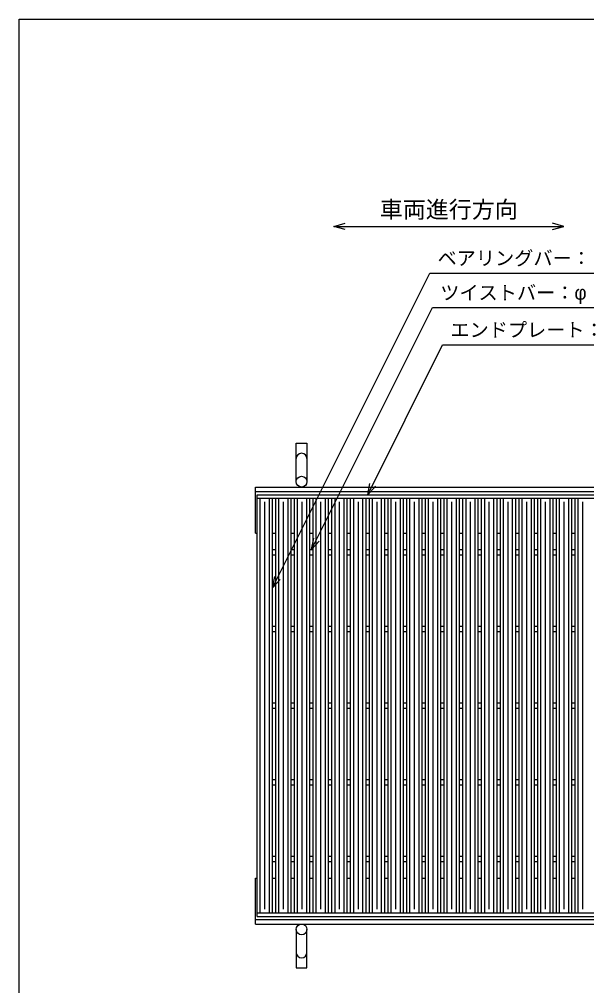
# Model space of a CAD drawing. Units: millimetres, scale not verified. Extents: x -1820 to 1731, y -1282 to 1054.
# Drawn here: x -1729 to -989, y -207 to 1054 of the extents above; entities that cross this region are included whole.
import ezdxf
from ezdxf.enums import TextEntityAlignment as Align

# ---------------------------------------------------------------- set-up
doc = ezdxf.new("R2010")
doc.units = ezdxf.units.MM
doc.header["$LTSCALE"] = 10
for name, color, linetype, lineweight in [('0_2', 150, 'Continuous', 25), ('16', 3, 'Continuous', 25), ('19', 6, 'Continuous', 25), ('22', 2, 'Continuous', 25)]:
    doc.layers.add(name, color=color, linetype=linetype, lineweight=lineweight)
doc.styles.add('ベクトル', font='')
doc.styles.get('ベクトル').set_extended_font_data('ベクトル')

msp = doc.modelspace()

# ---------------------------------------------------------------- linework, layer by layer
at = {"layer": '0_2'}
for p, q in [((-1729, -1146.5), (-1729, 1053.5)), ((-1729, 1053.5), (1731, 1053.5))]:
    msp.add_line(p, q, dxfattribs=at)
at = {"layer": '16'}
for p, q in [((-1419, 433.5), (-423, 433.5)), ((-1419, 429), (-1419, 433.5)), ((-1419, 429), (-423, 429)), ((-1419, -112), (-1419, 429)), ((-1419, 429), (-1399, 429)), ((-1415, -112), (-1415, 429)), ((-1403, -112), (-1403, 429)), ((-1399, -112), (-1399, 429)), ((-1394.6, -112), (-1394.6, 429)), ((-1394.6, 429), (-1374.6, 429)), ((-1390.6, -112), (-1390.6, 429)), ((-1378.6, -112), (-1378.6, 429)), ((-1374.6, -112), (-1374.6, 429)), ((-1370.2, -112), (-1370.2, 429)), ((-1370.2, 429), (-1350.2, 429)), ((-1366.2, -112), (-1366.2, 429)), ((-1354.2, -112), (-1354.2, 429)), ((-1350.2, -112), (-1350.2, 429)), ((-1345.8, -112), (-1345.8, 429)), ((-1345.8, 429), (-1325.8, 429)), ((-1341.8, -112), (-1341.8, 429)), ((-1329.8, -112), (-1329.8, 429)), ((-1325.8, -112), (-1325.8, 429)), ((-1321.4, -112), (-1321.4, 429)), ((-1321.4, 429), (-1301.4, 429)), ((-1317.4, -112), (-1317.4, 429)), ((-1305.4, -112), (-1305.4, 429)), ((-1301.4, -112), (-1301.4, 429)), ((-1297, -112), (-1297, 429)), ((-1297, 429), (-1277, 429)), ((-1293, -112), (-1293, 429)), ((-1281, -112), (-1281, 429)), ((-1277, -112), (-1277, 429)), ((-1272.6, -112), (-1272.6, 429)), ((-1272.6, 429), (-1252.6, 429)), ((-1268.6, -112), (-1268.6, 429)), ((-1256.6, -112), (-1256.6, 429)), ((-1252.6, -112), (-1252.6, 429)), ((-1248.2, -112), (-1248.2, 429)), ((-1248.2, 429), (-1228.2, 429)), ((-1244.2, -112), (-1244.2, 429)), ((-1232.2, -112), (-1232.2, 429)), ((-1228.2, -112), (-1228.2, 429)), ((-1223.8, -112), (-1223.8, 429)), ((-1223.8, 429), (-1203.8, 429)), ((-1219.8, -112), (-1219.8, 429)), ((-1207.8, -112), (-1207.8, 429)), ((-1203.8, -112), (-1203.8, 429)), ((-1199.4, -112), (-1199.4, 429)), ((-1199.4, 429), (-1179.4, 429)), ((-1195.4, -112), (-1195.4, 429)), ((-1183.4, -112), (-1183.4, 429)), ((-1179.4, -112), (-1179.4, 429)), ((-1175, -112), (-1175, 429)), ((-1175, 429), (-1155, 429)), ((-1171, -112), (-1171, 429)), ((-1159, -112), (-1159, 429)), ((-1155, -112), (-1155, 429)), ((-1150.6, -112), (-1150.6, 429)), ((-1150.6, 429), (-1130.6, 429)), ((-1146.6, -112), (-1146.6, 429)), ((-1134.6, -112), (-1134.6, 429)), ((-1130.6, -112), (-1130.6, 429)), ((-1126.2, -112), (-1126.2, 429)), ((-1126.2, 429), (-1106.2, 429)), ((-1122.2, -112), (-1122.2, 429)), ((-1110.2, -112), (-1110.2, 429)), ((-1106.2, -112), (-1106.2, 429)), ((-1101.8, -112), (-1101.8, 429)), ((-1101.8, 429), (-1081.8, 429)), ((-1097.8, -112), (-1097.8, 429)), ((-1085.8, -112), (-1085.8, 429)), ((-1081.8, -112), (-1081.8, 429)), ((-1077.4, -112), (-1077.4, 429)), ((-1077.4, 429), (-1057.4, 429)), ((-1073.4, -112), (-1073.4, 429)), ((-1061.4, -112), (-1061.4, 429)), ((-1057.4, -112), (-1057.4, 429)), ((-1053, -112), (-1053, 429)), ((-1053, 429), (-1033, 429)), ((-1049, -112), (-1049, 429)), ((-1037, -112), (-1037, 429)), ((-1033, -112), (-1033, 429)), ((-1028.6, -112), (-1028.6, 429)), ((-1028.6, 429), (-1008.6, 429)), ((-1024.6, -112), (-1024.6, 429)), ((-1012.6, -112), (-1012.6, 429)), ((-1008.6, -112), (-1008.6, 429)), ((-1004.2, -112), (-1004.2, 429)), ((-1004.2, 429), (-984.2, 429)), ((-1000.2, -112), (-1000.2, 429)), ((-1409, -107), (-1409, 424)), ((-1384.6, -107), (-1384.6, 424)), ((-1360.2, -107), (-1360.2, 424)), ((-1335.8, -107), (-1335.8, 424)), ((-1311.4, -107), (-1311.4, 424)), ((-1287, -107), (-1287, 424)), ((-1262.6, -107), (-1262.6, 424)), ((-1238.2, -107), (-1238.2, 424)), ((-1213.8, -107), (-1213.8, 424)), ((-1189.4, -107), (-1189.4, 424)), ((-1165, -107), (-1165, 424)), ((-1140.6, -107), (-1140.6, 424)), ((-1116.2, -107), (-1116.2, 424)), ((-1091.8, -107), (-1091.8, 424)), ((-1067.4, -107), (-1067.4, 424)), ((-1043, -107), (-1043, 424)), ((-1018.6, -107), (-1018.6, 424)), ((-994.2, -107), (-994.2, 424)), ((-1399, 362), (-1394.6, 362)), ((-1399, 355), (-1394.6, 355)), ((-1374.6, 362), (-1370.2, 362)), ((-1374.6, 355), (-1370.2, 355)), ((-1350.2, 362), (-1345.8, 362)), ((-1350.2, 355), (-1345.8, 355)), ((-1325.8, 362), (-1321.4, 362)), ((-1325.8, 355), (-1321.4, 355)), ((-1301.4, 362), (-1297, 362)), ((-1301.4, 355), (-1297, 355)), ((-1277, 362), (-1272.6, 362)), ((-1277, 355), (-1272.6, 355)), ((-1252.6, 362), (-1248.2, 362)), ((-1252.6, 355), (-1248.2, 355)), ((-1228.2, 362), (-1223.8, 362)), ((-1228.2, 355), (-1223.8, 355)), ((-1203.8, 362), (-1199.4, 362)), ((-1203.8, 355), (-1199.4, 355)), ((-1179.4, 362), (-1175, 362)), ((-1179.4, 355), (-1175, 355)), ((-1155, 362), (-1150.6, 362)), ((-1155, 355), (-1150.6, 355)), ((-1130.6, 362), (-1126.2, 362)), ((-1130.6, 355), (-1126.2, 355)), ((-1106.2, 362), (-1101.8, 362)), ((-1106.2, 355), (-1101.8, 355)), ((-1081.8, 362), (-1077.4, 362)), ((-1081.8, 355), (-1077.4, 355)), ((-1057.4, 362), (-1053, 362)), ((-1057.4, 355), (-1053, 355)), ((-1033, 362), (-1028.6, 362)), ((-1033, 355), (-1028.6, 355)), ((-1008.6, 362), (-1004.2, 362)), ((-1008.6, 355), (-1004.2, 355)), ((-1399, 262), (-1394.6, 262)), ((-1399, 255), (-1394.6, 255)), ((-1374.6, 262), (-1370.2, 262)), ((-1374.6, 255), (-1370.2, 255)), ((-1350.2, 262), (-1345.8, 262)), ((-1350.2, 255), (-1345.8, 255)), ((-1325.8, 262), (-1321.4, 262)), ((-1325.8, 255), (-1321.4, 255)), ((-1301.4, 262), (-1297, 262)), ((-1301.4, 255), (-1297, 255)), ((-1277, 262), (-1272.6, 262)), ((-1277, 255), (-1272.6, 255)), ((-1252.6, 262), (-1248.2, 262)), ((-1252.6, 255), (-1248.2, 255)), ((-1228.2, 262), (-1223.8, 262)), ((-1228.2, 255), (-1223.8, 255)), ((-1203.8, 262), (-1199.4, 262)), ((-1203.8, 255), (-1199.4, 255)), ((-1179.4, 262), (-1175, 262)), ((-1179.4, 255), (-1175, 255)), ((-1155, 262), (-1150.6, 262)), ((-1155, 255), (-1150.6, 255)), ((-1130.6, 262), (-1126.2, 262)), ((-1130.6, 255), (-1126.2, 255)), ((-1106.2, 262), (-1101.8, 262)), ((-1106.2, 255), (-1101.8, 255)), ((-1081.8, 262), (-1077.4, 262)), ((-1081.8, 255), (-1077.4, 255)), ((-1057.4, 262), (-1053, 262)), ((-1057.4, 255), (-1053, 255)), ((-1033, 262), (-1028.6, 262)), ((-1033, 255), (-1028.6, 255)), ((-1008.6, 262), (-1004.2, 262)), ((-1008.6, 255), (-1004.2, 255)), ((-1399, 162), (-1394.6, 162)), ((-1399, 155), (-1394.6, 155)), ((-1374.6, 162), (-1370.2, 162)), ((-1374.6, 155), (-1370.2, 155)), ((-1350.2, 162), (-1345.8, 162)), ((-1350.2, 155), (-1345.8, 155)), ((-1325.8, 162), (-1321.4, 162)), ((-1325.8, 155), (-1321.4, 155)), ((-1301.4, 162), (-1297, 162)), ((-1301.4, 155), (-1297, 155)), ((-1277, 162), (-1272.6, 162)), ((-1277, 155), (-1272.6, 155)), ((-1252.6, 162), (-1248.2, 162)), ((-1252.6, 155), (-1248.2, 155)), ((-1228.2, 162), (-1223.8, 162)), ((-1228.2, 155), (-1223.8, 155)), ((-1203.8, 162), (-1199.4, 162)), ((-1203.8, 155), (-1199.4, 155)), ((-1179.4, 162), (-1175, 162)), ((-1179.4, 155), (-1175, 155)), ((-1155, 162), (-1150.6, 162)), ((-1155, 155), (-1150.6, 155)), ((-1130.6, 162), (-1126.2, 162)), ((-1130.6, 155), (-1126.2, 155)), ((-1106.2, 162), (-1101.8, 162)), ((-1106.2, 155), (-1101.8, 155)), ((-1081.8, 162), (-1077.4, 162)), ((-1081.8, 155), (-1077.4, 155)), ((-1057.4, 162), (-1053, 162)), ((-1057.4, 155), (-1053, 155)), ((-1033, 162), (-1028.6, 162)), ((-1033, 155), (-1028.6, 155)), ((-1008.6, 162), (-1004.2, 162)), ((-1008.6, 155), (-1004.2, 155)), ((-1399, 62), (-1394.6, 62)), ((-1399, 55), (-1394.6, 55)), ((-1374.6, 62), (-1370.2, 62)), ((-1374.6, 55), (-1370.2, 55)), ((-1350.2, 62), (-1345.8, 62)), ((-1350.2, 55), (-1345.8, 55)), ((-1325.8, 62), (-1321.4, 62)), ((-1325.8, 55), (-1321.4, 55)), ((-1301.4, 62), (-1297, 62)), ((-1301.4, 55), (-1297, 55)), ((-1277, 62), (-1272.6, 62)), ((-1277, 55), (-1272.6, 55)), ((-1252.6, 62), (-1248.2, 62)), ((-1252.6, 55), (-1248.2, 55)), ((-1228.2, 62), (-1223.8, 62)), ((-1228.2, 55), (-1223.8, 55)), ((-1203.8, 62), (-1199.4, 62)), ((-1203.8, 55), (-1199.4, 55)), ((-1179.4, 62), (-1175, 62)), ((-1179.4, 55), (-1175, 55)), ((-1155, 62), (-1150.6, 62)), ((-1155, 55), (-1150.6, 55)), ((-1130.6, 62), (-1126.2, 62)), ((-1130.6, 55), (-1126.2, 55)), ((-1106.2, 62), (-1101.8, 62)), ((-1106.2, 55), (-1101.8, 55)), ((-1081.8, 62), (-1077.4, 62)), ((-1081.8, 55), (-1077.4, 55)), ((-1057.4, 62), (-1053, 62)), ((-1057.4, 55), (-1053, 55)), ((-1033, 62), (-1028.6, 62)), ((-1033, 55), (-1028.6, 55)), ((-1008.6, 62), (-1004.2, 62)), ((-1008.6, 55), (-1004.2, 55)), ((-1399, -38), (-1394.6, -38)), ((-1399, -45), (-1394.6, -45)), ((-1374.6, -38), (-1370.2, -38)), ((-1374.6, -45), (-1370.2, -45)), ((-1350.2, -38), (-1345.8, -38)), ((-1350.2, -45), (-1345.8, -45)), ((-1325.8, -38), (-1321.4, -38)), ((-1325.8, -45), (-1321.4, -45)), ((-1301.4, -38), (-1297, -38)), ((-1301.4, -45), (-1297, -45)), ((-1277, -38), (-1272.6, -38)), ((-1277, -45), (-1272.6, -45)), ((-1252.6, -38), (-1248.2, -38)), ((-1252.6, -45), (-1248.2, -45)), ((-1228.2, -38), (-1223.8, -38)), ((-1228.2, -45), (-1223.8, -45)), ((-1203.8, -38), (-1199.4, -38)), ((-1203.8, -45), (-1199.4, -45)), ((-1179.4, -38), (-1175, -38)), ((-1179.4, -45), (-1175, -45)), ((-1155, -38), (-1150.6, -38)), ((-1155, -45), (-1150.6, -45)), ((-1130.6, -38), (-1126.2, -38)), ((-1130.6, -45), (-1126.2, -45)), ((-1106.2, -38), (-1101.8, -38)), ((-1106.2, -45), (-1101.8, -45)), ((-1081.8, -38), (-1077.4, -38)), ((-1081.8, -45), (-1077.4, -45)), ((-1057.4, -38), (-1053, -38)), ((-1057.4, -45), (-1053, -45)), ((-1033, -38), (-1028.6, -38)), ((-1033, -45), (-1028.6, -45)), ((-1008.6, -38), (-1004.2, -38)), ((-1008.6, -45), (-1004.2, -45)), ((-1419, -112), (-423, -112)), ((-1419, -116.5), (-1419, -112)), ((-1419, -112), (-1399, -112)), ((-1394.6, -112), (-1374.6, -112)), ((-1370.2, -112), (-1350.2, -112)), ((-1345.8, -112), (-1325.8, -112)), ((-1321.4, -112), (-1301.4, -112)), ((-1297, -112), (-1277, -112)), ((-1272.6, -112), (-1252.6, -112)), ((-1248.2, -112), (-1228.2, -112)), ((-1223.8, -112), (-1203.8, -112)), ((-1199.4, -112), (-1179.4, -112)), ((-1175, -112), (-1155, -112)), ((-1150.6, -112), (-1130.6, -112)), ((-1126.2, -112), (-1106.2, -112)), ((-1101.8, -112), (-1081.8, -112)), ((-1077.4, -112), (-1057.4, -112)), ((-1053, -112), (-1033, -112)), ((-1028.6, -112), (-1008.6, -112)), ((-1004.2, -112), (-984.2, -112)), ((-1419, -116.5), (-423, -116.5))]:
    msp.add_line(p, q, dxfattribs=at)
at = {"layer": '19'}
for p, q in [((-1368, 450.5), (-1368, 500.5)), ((-1368, 500.5), (-1354, 500.5)), ((-1354, 500.5), (-1354, 450.5)), ((-1421, 443.5), (-421, 443.5)), ((-1421, 383.5), (-1421, 443.5)), ((-1421, 437.5), (-421, 437.5)), ((-1421, 383.5), (-1419, 383.5)), ((-1399, 383.5), (-1394.6, 383.5)), ((-1374.6, 383.5), (-1370.2, 383.5)), ((-1350.2, 383.5), (-1345.8, 383.5)), ((-1325.8, 383.5), (-1321.4, 383.5)), ((-1301.4, 383.5), (-1297, 383.5)), ((-1277, 383.5), (-1272.6, 383.5)), ((-1252.6, 383.5), (-1248.2, 383.5)), ((-1228.2, 383.5), (-1223.8, 383.5)), ((-1203.8, 383.5), (-1199.4, 383.5)), ((-1179.4, 383.5), (-1175, 383.5)), ((-1155, 383.5), (-1150.6, 383.5)), ((-1130.6, 383.5), (-1126.2, 383.5)), ((-1106.2, 383.5), (-1101.8, 383.5)), ((-1081.8, 383.5), (-1077.4, 383.5)), ((-1057.4, 383.5), (-1053, 383.5)), ((-1033, 383.5), (-1028.6, 383.5)), ((-1008.6, 383.5), (-1004.2, 383.5)), ((-1421, -126.5), (-1421, -66.5)), ((-1421, -66.5), (-1419, -66.5)), ((-1399, -66.5), (-1394.6, -66.5)), ((-1374.6, -66.5), (-1370.2, -66.5)), ((-1350.2, -66.5), (-1345.8, -66.5)), ((-1325.8, -66.5), (-1321.4, -66.5)), ((-1301.4, -66.5), (-1297, -66.5)), ((-1277, -66.5), (-1272.6, -66.5)), ((-1252.6, -66.5), (-1248.2, -66.5)), ((-1228.2, -66.5), (-1223.8, -66.5)), ((-1203.8, -66.5), (-1199.4, -66.5)), ((-1179.4, -66.5), (-1175, -66.5)), ((-1155, -66.5), (-1150.6, -66.5)), ((-1130.6, -66.5), (-1126.2, -66.5)), ((-1106.2, -66.5), (-1101.8, -66.5)), ((-1081.8, -66.5), (-1077.4, -66.5)), ((-1057.4, -66.5), (-1053, -66.5)), ((-1033, -66.5), (-1028.6, -66.5)), ((-1008.6, -66.5), (-1004.2, -66.5)), ((-1421, -120.5), (-421, -120.5)), ((-1421, -126.5), (-421, -126.5)), ((-1368, -133.5), (-1368, -183.5)), ((-1354, -183.5), (-1354, -133.5)), ((-1368, -183.5), (-1354, -183.5))]:
    msp.add_line(p, q, dxfattribs=at)
for centre in [(-1361, 450.5), (-1361, -133.5)]:
    msp.add_circle(centre, 7, dxfattribs=at)
for centre, start, end in [((-1361, 480.5), 0, 180), ((-1361, -163.5), 180, 0)]:
    msp.add_arc(centre, 7, start, end, dxfattribs=at)
at = {"layer": '22', "color": 4}
for p, q in [((-1319, 783.5), (-1304, 787.5)), ((-1304, 779.5), (-1319, 783.5)), ((-1319, 783.5), (-1019, 783.5)), ((-1019, 783.5), (-1034, 787.5)), ((-1034, 779.5), (-1019, 783.5)), ((-1399, 312), (-1193.75, 722.5)), ((-1193.75, 722.5), (-713.75, 722.5)), ((-1348, 362), (-1190.25, 677.5)), ((-1190.25, 677.5), (-750.25, 677.5)), ((-1274.8, 433.5), (-1177.05, 629)), ((-1177.05, 629), (-757.05, 629)), ((-1274.8, 433.5), (-1271.8, 448.1)), ((-1274.8, 433.5), (-1264.8, 444.5)), ((-1348, 362), (-1345, 376.6)), ((-1348, 362), (-1338, 373)), ((-1399, 312), (-1396, 326.6)), ((-1399, 312), (-1389, 323))]:
    msp.add_line(p, q, dxfattribs=at)

# ---------------------------------------------------------------- texts
at = {"layer": '22', "style": 'ベクトル'}
for s, height, p in [('車両進行方向', 21.99, (-1259, 805.5)), ('ベアリングバー：', 18.33, (-1183.75, 742)), ('ツイストバー：', 18.33, (-1180.25, 697)), ('φ', 18.33, (-1005.25, 697)), ('エンドプレート：', 18.33, (-1167.05, 648.5))]:
    msp.add_text(s, height=height, dxfattribs=at).set_placement(p, align=Align.MIDDLE_LEFT)

doc.saveas('drawing.dxf')
